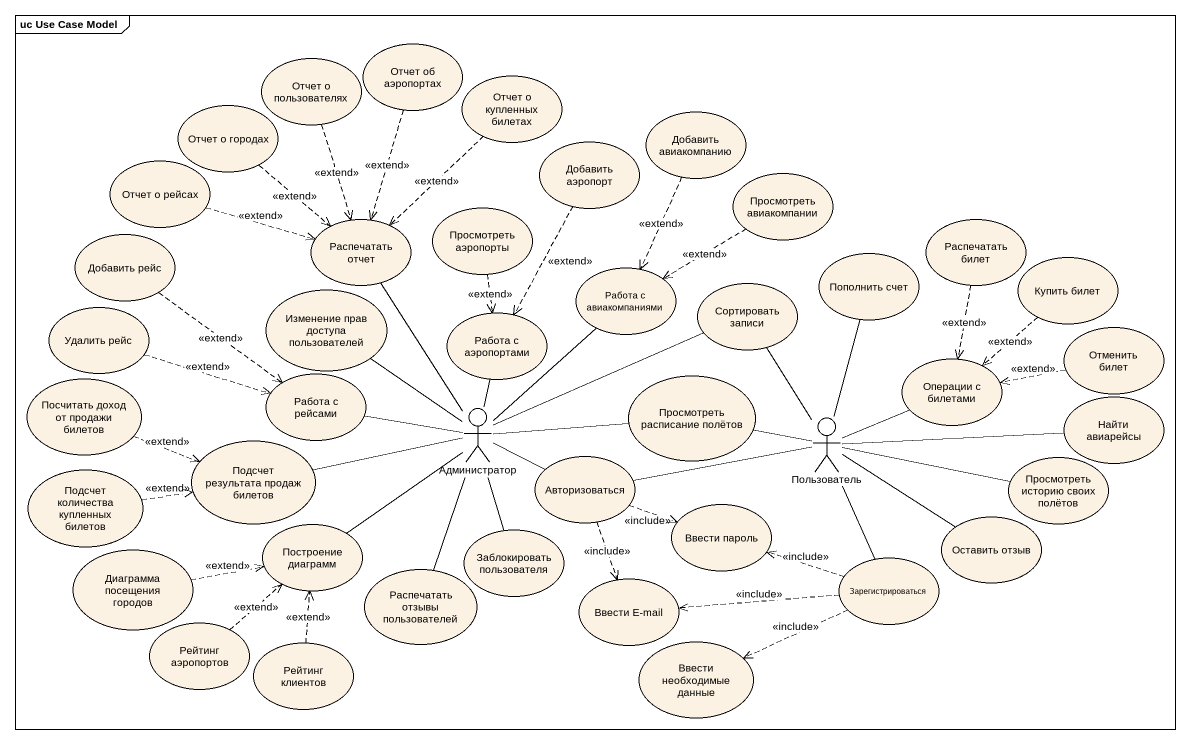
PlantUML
@startuml
mainframe uc Use Case Model
usecase "Отчет о пользователях" as Отчет_о_пользователях
usecase "Отчет об аэропортах" as Отчет_об_аэропортах
usecase "Отчет о купленных билетах" as Отчет_о_купленных_билетах
usecase "Отчет о городах" as Отчет_о_городах
usecase "Добавить авиакомпанию" as Добавить_авиакомпанию
usecase "Отчет о рейсах" as Отчет_о_рейсах
usecase "Добавить аэропорт" as Добавить_аэропорт
usecase "Просмотреть авиакомпании" as Просмотреть_авиакомпании
usecase "Добавить рейс" as Добавить_рейс
usecase "Распечатать отчет" as Распечатать_отчет
usecase "Просмотреть аэропорты" as Просмотреть_аэропорты
usecase "Распечатать билет" as Распечатать_билет
usecase "Изменение прав доступа пользователей" as Изменение_прав_доступа
usecase "Работа с авиакомпаниями" as Работа_с_авиакомпаниями
usecase "Сортировать записи" as Сортировать_записи
usecase "Пополнить счет" as Пополнить_счет
usecase "Купить билет" as Купить_билет
usecase "Удалить рейс" as Удалить_рейс
usecase "Работа с аэропортами" as Работа_с_аэропортами
usecase "Отменить билет" as Отменить_билет
usecase "Работа с рейсами" as Работа_с_рейсами
usecase "Просмотреть расписание полётов" as Просмотреть_расписание
usecase "Операции с билетами" as Операции_с_билетами
usecase "Посчитать доход от продажи билетов" as Посчитать_доход_от_продажи
actor Администратор
actor Пользователь
usecase "Найти авиарейсы" as Найти_авиарейсы
usecase "Подсчет результата продаж билетов" as Подсчет_результата_продаж
usecase Авторизоваться
usecase "Просмотреть историю своих полётов" as Просмотреть_историю_своих
usecase "Подсчет количества купленных билетов" as Подсчет_количества
usecase "Ввести пароль" as Ввести_пароль
usecase "Построение диаграмм" as Построение_диаграмм
usecase "Заблокировать пользователя" as Заблокировать_пользователя
usecase "Оставить отзыв" as Оставить_отзыв
usecase "Диаграмма посещения городов" as Диаграмма_посещения_городов
usecase "Распечатать отзывы пользователей" as Распечатать_отзывы
usecase "Ввести E-mail" as Ввести_E_mail
usecase Зарегистрироваться
usecase "Рейтинг аэропортов" as Рейтинг_аэропортов
usecase "Рейтинг клиентов" as Рейтинг_клиентов
usecase "Ввести необходимые данные" as Ввести_необходимые_данные
Отчет_о_пользователях ..> Распечатать_отчет : <<extend>>
Отчет_об_аэропортах ..> Распечатать_отчет : <<extend>>
Отчет_о_купленных_билетах ..> Распечатать_отчет : <<extend>>
Отчет_о_городах ..> Распечатать_отчет : <<extend>>
Добавить_авиакомпанию ..> Работа_с_авиакомпаниями : <<extend>>
Отчет_о_рейсах .right.> Распечатать_отчет : <<extend>>
Добавить_аэропорт ..> Работа_с_аэропортами : <<extend>>
Просмотреть_авиакомпании ..> Работа_с_авиакомпаниями : <<extend>>
Добавить_рейс ..> Работа_с_рейсами : <<extend>>
Распечатать_отчет -- Администратор
Просмотреть_аэропорты ..> Работа_с_аэропортами : <<extend>>
Распечатать_билет ..> Операции_с_билетами : <<extend>>
Работа_с_авиакомпаниями -- Администратор
Купить_билет ..> Операции_с_билетами : <<extend>>
Удалить_рейс .right.> Работа_с_рейсами : <<extend>>
Работа_с_аэропортами -- Администратор
Отменить_билет .left.> Операции_с_билетами : <<extend>>
Работа_с_рейсами -right- Администратор
Посчитать_доход_от_продажи .right.> Подсчет_результата_продаж : <<extend>>
Администратор -up- Изменение_прав_доступа
Администратор -right- Сортировать_записи
Администратор -right- Просмотреть_расписание
Администратор -right- Авторизоваться
Администратор -- Построение_диаграмм
Пользователь -up- Сортировать_записи
Пользователь -up- Пополнить_счет
Пользователь -left- Просмотреть_расписание
Пользователь -right- Операции_с_билетами
Пользователь -right- Найти_авиарейсы
Пользователь -left- Авторизоваться
Пользователь -right- Просмотреть_историю_своих
Пользователь -right- Оставить_отзыв
Пользователь -- Зарегистрироваться
Подсчет_результата_продаж -right- Администратор
Авторизоваться .right.> Ввести_пароль : <<include>>
Авторизоваться ..> Ввести_E_mail : <<include>>
Подсчет_количества .right.> Подсчет_результата_продаж : <<extend>>
Заблокировать_пользователя -up- Администратор
Диаграмма_посещения_городов .right.> Построение_диаграмм : <<extend>>
Распечатать_отзывы -up- Администратор
Зарегистрироваться .left.> Ввести_пароль : <<include>>
Зарегистрироваться .left.> Ввести_E_mail : <<include>>
Зарегистрироваться .left.> Ввести_необходимые_данные : <<include>>
Рейтинг_аэропортов .up.> Построение_диаграмм : <<extend>>
Рейтинг_клиентов .up.> Построение_диаграмм : <<extend>>
@enduml
